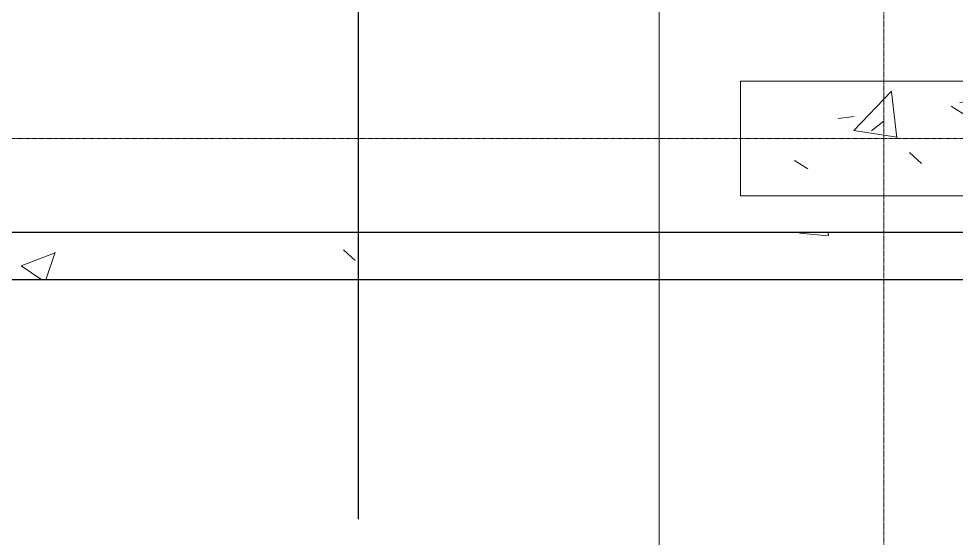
# Model space of a CAD drawing. Header units: millimetres. Extents: x -962357 to -591933, y -35273 to 59420.
# Drawn here: x -890534 to -880721, y -19979 to -14542 of the extents above; entities that cross this region are included whole.
import ezdxf

# ---------------------------------------------------------------- set-up
doc = ezdxf.new("R2010")
doc.units = ezdxf.units.MM
doc.linetypes.add('DPA_Grid _ Level 100', pattern=[10, 5.5, -1.6, 1.3, -1.6])
for name, color, linetype, lineweight in [('A-ROOM-IDEN', 3, 'Continuous', 25), ('A-WALL', 5, 'Continuous', 9), ('A-WALL-PATT', 1, 'Continuous', 9), ('G-ANNO-TEXT', 3, 'Continuous', 9), ('S-FNDN', 2, 'Continuous', 9), ('S-GRID', 251, 'Continuous', 9)]:
    doc.layers.add(name, color=color, linetype=linetype, lineweight=lineweight)
pattern_1 = [(50, (2.4, 1), (3643.682, -318.781), [381, -4191]), (355, (2.4, 1), (-704.856, 3821.136), [304.8, -3352.8]), (100.451, (306, -25.6), (2938.852, 3502.332), [323.8, -3561.801]), (46.184, (2.4, 1017), (5421.581, -840.856), [571.5, -6286.5]), (96.636, (454, 947), (4748.05, 4948.55), [485.7, -5342.702]), (351.184, (2.4, 1017), (4748.1, 4948.506), [457.2, -5029.2]), (21, (510.4, 763), (3032.288, -2045.304), [381, -4191]), (326, (510.4, 763), (1236.042, 3683.762), [304.8, -3352.8]), (71.451, (763, 592.5), (4268.343, 1638.425), [323.8, -3561.801]), (37.5, (2.4, 1), (61.772, 1691.1008), [167.64, -3144.52, 167.64, -3235.96, -3365.5]), (37.5, (2.4, 1), (61.772, 1691.1008), [-6715.76, 167.64, -3197.86]), (7.5, (2.4, 1), (1336.3933, 2003.6115), [167.64, -1772.92, 167.64, -3068.32, -1282.7]), (7.5, (2.4, 1), (1336.3933, 2003.6115), [-5176.52, 167.64, -1115.06]), (327.5, (-1130.5, 1), (2711.8178, -114.5786), [167.64, -1102.36, 167.64, -3794.76, -5257.8]), (327.5, (-1130.5, 1), (2711.8178, -114.5786), [-5232.4, 167.64, -5090.16]), (317.5, (-1638.5, 1), (2962.5856, 508.5334), [167.64, -1483.36, 167.64, -2463.8, -3733.8]), (317.5, (-1638.5, 1), (2962.5856, 508.5334), [-4282.44, 167.64, -3566.16])]

msp = doc.modelspace()

# ---------------------------------------------------------------- hatches: boundary and pattern name
at = {"layer": 'A-WALL-PATT'}
h = msp.add_hatch(dxfattribs=at)
h.set_pattern_fill('FP_1', color=256, style=0, pattern_type=2)
h.set_pattern_definition(pattern_1)
h.paths.add_polyline_path([(-868778.9, -17275.1), (-868778.9, -16775.1), (-914635, -16775.1), (-914635, -17275.1), (-871237.7, -17275.1)])
at = {"layer": 'S-FNDN'}
h = msp.add_hatch(dxfattribs=at)
h.set_pattern_fill('FP_1', color=256, style=0, pattern_type=2)
h.set_pattern_definition(pattern_1)
h.paths.add_polyline_path([(-879980, -16395), (-879980, -15195), (-882980, -15195), (-882980, -16395), (-882845.6, -16395)])
h = msp.add_hatch(dxfattribs=at)
h.set_pattern_fill('FP_1', color=256, style=0, pattern_type=2)
h.set_pattern_definition(pattern_1)
h.paths.add_polyline_path([(-879980, -16395), (-879980, -15195), (-882980, -15195), (-882980, -16395), (-882845.6, -16395)])

# ---------------------------------------------------------------- linework, layer by layer
at = {"layer": 'A-ROOM-IDEN'}
msp.add_line((-886981.7, -3830.6), (-886981.7, -19780.6), dxfattribs=at)
at = {"layer": 'A-WALL', "color": 7, "lineweight": 25}
for p, q in [((-914635, -16775.1), (-880645, -16775.1)), ((-868778.9, -17275.1), (-914635, -17275.1))]:
    msp.add_line(p, q, dxfattribs=at)
at = {"layer": 'G-ANNO-TEXT', "color": 250}
msp.add_line((-883830.7, -10830.1), (-883830.7, -34071.3), dxfattribs=at)
at = {"layer": 'S-FNDN'}
for p, q in [((-882980, -16395), (-882980, -15195)), ((-882980, -15195), (-879980, -15195)), ((-879980, -16395), (-882980, -16395))]:
    msp.add_line(p, q, dxfattribs=at)
at = {"layer": 'S-GRID', "linetype": 'DPA_Grid _ Level 100'}
for p, q in [((-881480, -30741.3), (-881480, 54920.2)), ((-603146.2, -15795), (-957857, -15795))]:
    msp.add_line(p, q, dxfattribs=at)

doc.saveas('drawing.dxf')
